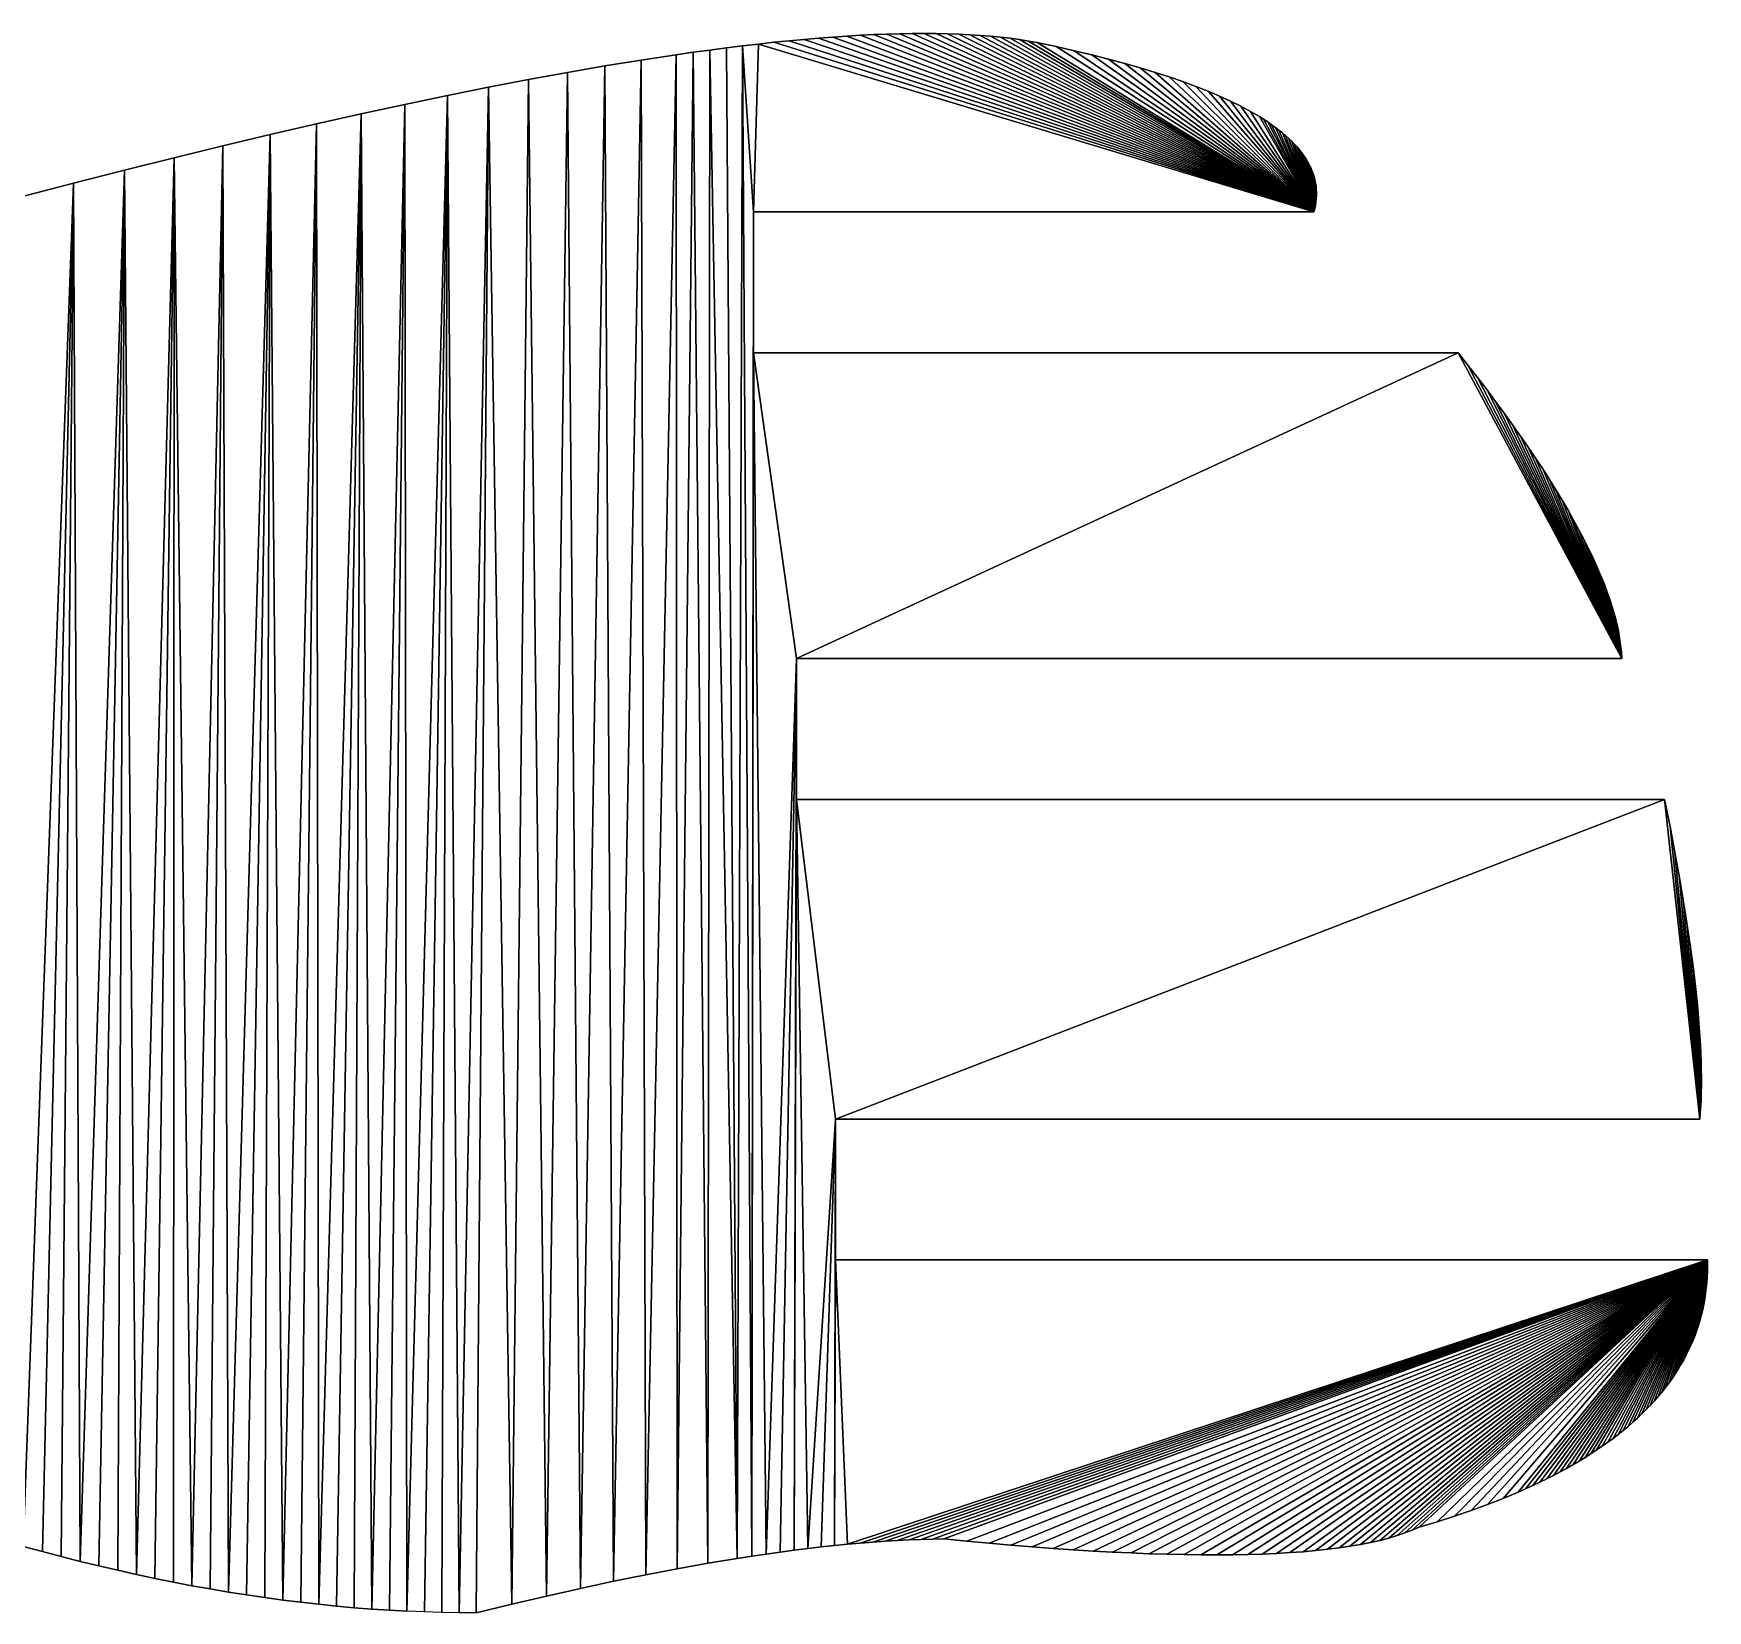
# Model space of a CAD drawing. Extents: x 10 to 917, y 10 to 841.
# Drawn here: x 310 to 385.3, y 140.1 to 211.1 of the extents above; entities that cross this region are included whole.
import ezdxf

# ---------------------------------------------------------------- set-up
doc = ezdxf.new("R2010")
doc.units = 0
doc.header["$MEASUREMENT"] = 0
doc.layers.get('0').update_dxf_attribs({"linetype": 'CONTINUOUS'})

msp = doc.modelspace()

# ---------------------------------------------------------------- linework, layer by layer
for p, q in [((348.965, 211.095), (348.391, 211.079)), ((349.525, 211.105), (348.965, 211.095)), ((350.071, 211.107), (349.525, 211.105)), ((350.604, 211.103), (350.071, 211.107)), ((351.122, 211.093), (350.604, 211.103)), ((351.627, 211.076), (351.122, 211.093)), ((340.422, 210.363), (339.668, 210.26)), ((341.163, 210.46), (340.422, 210.363)), ((341.889, 210.549), (341.163, 210.46)), ((342.602, 210.632), (341.889, 210.549)), ((343.301, 210.709), (342.602, 210.632)), ((343.986, 210.778), (343.301, 210.709)), ((344.657, 210.841), (343.986, 210.778)), ((345.314, 210.898), (344.657, 210.841)), ((345.957, 210.947), (345.314, 210.898)), ((346.586, 210.99), (345.957, 210.947)), ((347.202, 211.026), (346.586, 210.99)), ((347.804, 211.056), (347.202, 211.026)), ((348.391, 211.079), (347.804, 211.056)), ((352.117, 211.052), (351.627, 211.076)), ((352.594, 211.021), (352.117, 211.052)), ((353.057, 210.984), (352.594, 211.021)), ((353.506, 210.94), (353.057, 210.984)), ((353.941, 210.889), (353.506, 210.94)), ((354.362, 210.832), (353.941, 210.889)), ((354.77, 210.768), (354.362, 210.832)), ((355.163, 210.697), (354.77, 210.768)), ((356.009, 210.517), (355.163, 210.697)), ((356.826, 210.333), (356.009, 210.517)), ((357.613, 210.145), (356.826, 210.333)), ((335.688, 209.644), (333.999, 209.351)), ((337.321, 209.911), (335.688, 209.644)), ((338.9, 210.15), (337.321, 209.911)), ((339.668, 210.26), (338.9, 210.15)), ((358.371, 209.954), (357.613, 210.145)), ((359.099, 209.758), (358.371, 209.954)), ((359.797, 209.559), (359.099, 209.758)), ((332.254, 209.032), (330.454, 208.685)), ((333.999, 209.351), (332.254, 209.032)), ((360.467, 209.357), (359.797, 209.559)), ((361.106, 209.15), (360.467, 209.357)), ((361.717, 208.94), (361.106, 209.15)), ((362.298, 208.726), (361.717, 208.94)), ((328.599, 208.312), (326.687, 207.912)), ((330.454, 208.685), (328.599, 208.312)), ((362.849, 208.508), (362.298, 208.726)), ((363.371, 208.287), (362.849, 208.508)), ((363.863, 208.061), (363.371, 208.287)), ((324.721, 207.485), (322.699, 207.032)), ((326.687, 207.912), (324.721, 207.485)), ((364.326, 207.832), (363.863, 208.061)), ((364.76, 207.6), (364.326, 207.832)), ((365.164, 207.363), (364.76, 207.6)), ((365.355, 207.244), (365.164, 207.363)), ((322.699, 207.032), (320.621, 206.552)), ((365.538, 207.123), (365.355, 207.244)), ((365.715, 207.001), (365.538, 207.123)), ((365.883, 206.879), (365.715, 207.001)), ((366.045, 206.756), (365.883, 206.879)), ((366.199, 206.631), (366.045, 206.756)), ((366.346, 206.506), (366.199, 206.631)), ((318.488, 206.045), (316.299, 205.511)), ((320.621, 206.552), (318.488, 206.045)), ((366.485, 206.38), (366.346, 206.506)), ((366.617, 206.253), (366.485, 206.38)), ((366.742, 206.125), (366.617, 206.253)), ((366.859, 205.996), (366.742, 206.125)), ((366.969, 205.866), (366.859, 205.996)), ((367.072, 205.735), (366.969, 205.866)), ((316.299, 205.511), (314.055, 204.951)), ((367.167, 205.603), (367.072, 205.735)), ((367.255, 205.47), (367.167, 205.603)), ((367.335, 205.336), (367.255, 205.47)), ((367.408, 205.202), (367.335, 205.336)), ((367.474, 205.066), (367.408, 205.202)), ((367.532, 204.93), (367.474, 205.066)), ((311.755, 204.364), (309.4, 203.75)), ((314.055, 204.951), (311.755, 204.364)), ((367.583, 204.792), (367.532, 204.93)), ((367.627, 204.654), (367.583, 204.792)), ((367.663, 204.515), (367.627, 204.654)), ((367.692, 204.374), (367.663, 204.515)), ((367.713, 204.233), (367.692, 204.374)), ((367.71, 203.513), (367.726, 203.659)), ((367.727, 204.091), (367.713, 204.233)), ((367.726, 203.659), (367.734, 203.804)), ((367.734, 203.948), (367.727, 204.091)), ((367.734, 203.804), (367.734, 203.948)), ((342.385, 196.728), (342.385, 203.07)), ((342.385, 203.07), (367.62, 203.07)), ((367.62, 203.07), (367.658, 203.219)), ((367.658, 203.219), (367.688, 203.366)), ((367.688, 203.366), (367.71, 203.513)), ((374.112, 196.728), (342.385, 196.728)), ((374.555, 196.167), (374.112, 196.728)), ((374.984, 195.615), (374.555, 196.167)), ((375.399, 195.071), (374.984, 195.615)), ((375.801, 194.535), (375.399, 195.071)), ((376.189, 194.007), (375.801, 194.535)), ((376.563, 193.488), (376.189, 194.007)), ((376.923, 192.978), (376.563, 193.488)), ((377.27, 192.476), (376.923, 192.978)), ((377.603, 191.982), (377.27, 192.476)), ((377.923, 191.497), (377.603, 191.982)), ((378.228, 191.02), (377.923, 191.497)), ((378.52, 190.552), (378.228, 191.02)), ((378.798, 190.092), (378.52, 190.552)), ((379.063, 189.64), (378.798, 190.092)), ((379.314, 189.197), (379.063, 189.64)), ((379.551, 188.763), (379.314, 189.197)), ((379.774, 188.337), (379.551, 188.763)), ((379.984, 187.919), (379.774, 188.337)), ((380.18, 187.509), (379.984, 187.919)), ((380.362, 187.108), (380.18, 187.509)), ((380.531, 186.716), (380.362, 187.108)), ((380.686, 186.332), (380.531, 186.716)), ((380.827, 185.956), (380.686, 186.332)), ((380.955, 185.589), (380.827, 185.956)), ((381.068, 185.23), (380.955, 185.589)), ((381.169, 184.88), (381.068, 185.23)), ((381.255, 184.538), (381.169, 184.88)), ((381.328, 184.204), (381.255, 184.538)), ((381.386, 183.879), (381.328, 184.204)), ((381.432, 183.563), (381.386, 183.879)), ((381.463, 183.254), (381.432, 183.563)), ((381.481, 182.955), (381.463, 183.254)), ((344.32, 176.613), (344.32, 182.955)), ((344.32, 182.955), (381.481, 182.955)), ((383.411, 176.613), (344.32, 176.613)), ((383.654, 175.395), (383.411, 176.613)), ((383.877, 174.219), (383.654, 175.395)), ((384.081, 173.086), (383.877, 174.219)), ((384.266, 171.995), (384.081, 173.086)), ((384.432, 170.947), (384.266, 171.995)), ((384.579, 169.941), (384.432, 170.947)), ((384.706, 168.977), (384.579, 169.941)), ((384.815, 168.056), (384.706, 168.977)), ((384.904, 167.178), (384.815, 168.056)), ((384.974, 166.342), (384.904, 167.178)), ((385.024, 165.548), (384.974, 166.342)), ((385.056, 164.797), (385.024, 165.548)), ((385.064, 164.437), (385.056, 164.797)), ((385.068, 164.088), (385.064, 164.437)), ((385.061, 163.422), (385.067, 163.749)), ((385.067, 163.749), (385.068, 164.088)), ((385.035, 162.798), (385.051, 163.104)), ((385.051, 163.104), (385.061, 163.422)), ((346.081, 155.875), (346.081, 162.217)), ((346.081, 162.217), (384.99, 162.216)), ((384.99, 162.216), (385.015, 162.502)), ((385.015, 162.502), (385.035, 162.798)), ((385.341, 155.875), (346.081, 155.875)), ((385.328, 155.114), (385.339, 155.366)), ((385.339, 155.366), (385.343, 155.62)), ((385.343, 155.62), (385.341, 155.875)), ((385.257, 154.372), (385.287, 154.617)), ((385.287, 154.617), (385.311, 154.865)), ((385.311, 154.865), (385.328, 155.114)), ((385.127, 153.649), (385.177, 153.888)), ((385.177, 153.888), (385.22, 154.129)), ((385.22, 154.129), (385.257, 154.372)), ((384.938, 152.946), (385.007, 153.179)), ((385.007, 153.179), (385.07, 153.413)), ((385.07, 153.413), (385.127, 153.649)), ((384.691, 152.263), (384.78, 152.488)), ((384.78, 152.488), (384.862, 152.716)), ((384.862, 152.716), (384.938, 152.946)), ((384.27, 151.381), (384.385, 151.598)), ((384.385, 151.598), (384.493, 151.817)), ((384.493, 151.817), (384.595, 152.039)), ((384.595, 152.039), (384.691, 152.263)), ((383.886, 150.742), (384.02, 150.953)), ((384.02, 150.953), (384.148, 151.166)), ((384.148, 151.166), (384.27, 151.381)), ((383.283, 149.921), (383.443, 150.123)), ((383.443, 150.123), (383.597, 150.328)), ((383.597, 150.328), (383.745, 150.534)), ((383.745, 150.534), (383.886, 150.742)), ((382.575, 149.135), (382.762, 149.328)), ((382.762, 149.328), (382.942, 149.524)), ((382.942, 149.524), (383.116, 149.721)), ((383.116, 149.721), (383.283, 149.921)), ((381.764, 148.382), (381.977, 148.567)), ((381.977, 148.567), (382.183, 148.754)), ((382.183, 148.754), (382.382, 148.943)), ((382.382, 148.943), (382.575, 149.135)), ((380.848, 147.665), (381.087, 147.841)), ((381.087, 147.841), (381.319, 148.019)), ((381.319, 148.019), (381.545, 148.2)), ((381.545, 148.2), (381.764, 148.382)), ((379.828, 146.982), (380.093, 147.149)), ((380.093, 147.149), (380.351, 147.319)), ((380.351, 147.319), (380.603, 147.491)), ((380.603, 147.491), (380.848, 147.665)), ((378.407, 146.176), (378.704, 146.333)), ((378.704, 146.333), (378.995, 146.492)), ((378.995, 146.492), (379.279, 146.653)), ((379.279, 146.653), (379.557, 146.816)), ((379.557, 146.816), (379.828, 146.982)), ((376.823, 145.425), (377.153, 145.571)), ((377.153, 145.571), (377.476, 145.719)), ((377.476, 145.719), (377.793, 145.869)), ((377.793, 145.869), (378.103, 146.022)), ((378.103, 146.022), (378.407, 146.176)), ((374.707, 144.594), (375.439, 144.862)), ((375.439, 144.862), (376.144, 145.139)), ((376.144, 145.139), (376.823, 145.425)), ((372.357, 143.841), (373.167, 144.083)), ((373.167, 144.083), (373.95, 144.334)), ((373.95, 144.334), (374.707, 144.594)), ((348.31, 143.21), (348.858, 143.243)), ((348.858, 143.243), (349.396, 143.27)), ((349.396, 143.27), (349.924, 143.291)), ((349.924, 143.291), (350.443, 143.306)), ((350.443, 143.306), (350.952, 143.315)), ((350.952, 143.315), (351.982, 143.214)), ((370.161, 143.154), (370.586, 143.25)), ((370.586, 143.25), (370.987, 143.353)), ((370.987, 143.353), (371.364, 143.464)), ((371.364, 143.464), (371.719, 143.582)), ((371.719, 143.582), (372.05, 143.708)), ((372.05, 143.708), (372.357, 143.841)), ((309.5, 142.979), (310.357, 142.744)), ((310.357, 142.744), (311.21, 142.519)), ((311.21, 142.519), (312.061, 142.303)), ((341.653, 142.437), (342.306, 142.538)), ((342.306, 142.538), (342.95, 142.633)), ((342.95, 142.633), (343.584, 142.722)), ((343.584, 142.722), (344.208, 142.805)), ((344.208, 142.805), (344.823, 142.881)), ((344.823, 142.881), (345.428, 142.951)), ((345.428, 142.951), (346.024, 143.015)), ((346.024, 143.015), (346.61, 143.073)), ((346.61, 143.073), (347.186, 143.125)), ((347.186, 143.125), (347.753, 143.171)), ((347.753, 143.171), (348.31, 143.21)), ((351.982, 143.214), (352.989, 143.121)), ((352.989, 143.121), (353.973, 143.036)), ((353.973, 143.036), (354.933, 142.958)), ((354.933, 142.958), (355.87, 142.888)), ((355.87, 142.888), (356.783, 142.825)), ((356.783, 142.825), (357.674, 142.77)), ((357.674, 142.77), (358.541, 142.722)), ((358.541, 142.722), (359.384, 142.682)), ((359.384, 142.682), (360.205, 142.65)), ((360.205, 142.65), (361.002, 142.625)), ((361.002, 142.625), (361.775, 142.607)), ((361.775, 142.607), (362.526, 142.597)), ((362.526, 142.597), (363.253, 142.595)), ((363.253, 142.595), (363.957, 142.6)), ((363.957, 142.6), (364.637, 142.613)), ((364.637, 142.613), (365.295, 142.633)), ((365.295, 142.633), (365.929, 142.661)), ((365.929, 142.661), (366.539, 142.696)), ((366.539, 142.696), (367.127, 142.739)), ((367.127, 142.739), (367.691, 142.789)), ((367.691, 142.789), (368.232, 142.847)), ((368.232, 142.847), (368.749, 142.913)), ((368.749, 142.913), (369.243, 142.986)), ((369.243, 142.986), (369.714, 143.066)), ((369.714, 143.066), (370.161, 143.154)), ((312.061, 142.303), (312.907, 142.096)), ((312.907, 142.096), (313.751, 141.9)), ((313.751, 141.9), (314.591, 141.713)), ((337.533, 141.701), (338.945, 141.971)), ((338.945, 141.971), (340.318, 142.216)), ((340.318, 142.216), (341.653, 142.437)), ((314.591, 141.713), (315.427, 141.535)), ((315.427, 141.535), (316.26, 141.367)), ((316.26, 141.367), (317.09, 141.209)), ((317.09, 141.209), (317.916, 141.06)), ((317.916, 141.06), (318.739, 140.921)), ((333.067, 140.743), (334.594, 141.087)), ((334.594, 141.087), (336.083, 141.406)), ((336.083, 141.406), (337.533, 141.701)), ((318.739, 140.921), (319.558, 140.791)), ((319.558, 140.791), (320.374, 140.671)), ((320.374, 140.671), (321.187, 140.561)), ((321.187, 140.561), (321.996, 140.46)), ((321.996, 140.46), (322.801, 140.369)), ((322.801, 140.369), (323.604, 140.288)), ((323.604, 140.288), (324.402, 140.216)), ((329.898, 139.98), (331.502, 140.374)), ((331.502, 140.374), (333.067, 140.743)), ((324.402, 140.216), (325.198, 140.153)), ((325.198, 140.153), (325.99, 140.1)), ((325.99, 140.1), (326.778, 140.057))]:
    msp.add_line(p, q)

# ---------------------------------------------------------------- meshes
mesh = msp.add_polyface()
corners = [(342.385, 203.07), (341.889, 210.549), (342.602, 210.632), (367.62, 203.07), (343.301, 210.709), (343.986, 210.778), (344.657, 210.841), (345.314, 210.898), (345.957, 210.947), (346.586, 210.99), (347.202, 211.026), (347.804, 211.056), (348.391, 211.079), (348.965, 211.095), (349.525, 211.105), (350.071, 211.107), (350.604, 211.103), (351.122, 211.093), (351.627, 211.076), (352.117, 211.052), (352.594, 211.021), (353.057, 210.984), (353.506, 210.94), (353.941, 210.889), (354.362, 210.832), (354.77, 210.768), (355.163, 210.697), (356.009, 210.517), (356.826, 210.333), (357.613, 210.145), (358.371, 209.954), (359.099, 209.758), (359.797, 209.559), (360.467, 209.357), (361.106, 209.15), (361.717, 208.94), (362.298, 208.726), (362.849, 208.508), (363.371, 208.287), (363.863, 208.061), (364.326, 207.832), (364.76, 207.6), (365.164, 207.363), (344.32, 182.955), (342.385, 196.728), (374.112, 196.728)]
mesh.append_faces([[corners[k] for k in face] for face in [(0, 2, 3)]], dxfattribs={"vtx0": -1, "vtx1": -1})
mesh.append_faces([[corners[k] for k in face] for face in [(0, 1, 2), (3, 2, 4), (3, 4, 5), (3, 5, 6), (3, 6, 7), (3, 7, 8), (3, 8, 9), (3, 9, 10), (3, 10, 11), (3, 11, 12), (3, 12, 13), (3, 13, 14), (3, 14, 15), (3, 15, 16), (3, 16, 17), (3, 17, 18), (3, 18, 19), (3, 19, 20), (3, 20, 21), (3, 21, 22), (3, 22, 23), (3, 23, 24), (3, 24, 25), (3, 25, 26), (3, 26, 27), (3, 27, 28), (3, 28, 29), (3, 29, 30), (3, 30, 31), (3, 31, 32), (3, 32, 33), (3, 33, 34), (3, 34, 35), (3, 35, 36), (3, 36, 37), (3, 37, 38), (3, 38, 39), (3, 39, 40), (3, 40, 41), (3, 41, 42), (43, 44, 45)]], dxfattribs={"vtx0": -1, "vtx2": -1})
mesh = msp.add_polyface()
corners = [(334.594, 141.087), (335.688, 209.644), (336.083, 141.406), (337.321, 209.911), (337.533, 141.701), (338.9, 210.15), (338.945, 141.971), (339.668, 210.26), (340.318, 142.216), (340.422, 210.363), (341.653, 142.437), (341.163, 210.46), (341.889, 210.549), (342.306, 142.538), (342.385, 203.07), (342.385, 196.728), (342.95, 142.633), (344.32, 182.955), (343.584, 142.722), (344.208, 142.805), (344.32, 176.613), (344.823, 142.881), (346.081, 162.217), (383.411, 176.613), (345.428, 142.951), (346.024, 143.015), (346.081, 155.875), (346.61, 143.073), (385.341, 155.875), (347.186, 143.125), (347.753, 143.171), (348.31, 143.21), (348.858, 143.243), (349.396, 143.27), (349.924, 143.291), (350.443, 143.306), (350.952, 143.315), (351.982, 143.214), (352.989, 143.121), (353.973, 143.036), (354.933, 142.958), (355.87, 142.888), (356.783, 142.825)]
mesh.append_faces([[corners[k] for k in face] for face in [(0, 1, 2), (2, 3, 4), (4, 5, 6), (6, 7, 8), (8, 9, 10), (10, 12, 13), (13, 15, 16), (15, 13, 14), (16, 17, 18), (18, 17, 19), (19, 20, 21), (20, 19, 17), (21, 22, 24), (24, 22, 25), (25, 26, 27), (26, 25, 22), (27, 28, 29), (29, 28, 30), (30, 28, 31), (31, 28, 32), (32, 28, 33), (33, 28, 34), (34, 28, 35), (35, 28, 36), (36, 28, 37), (37, 28, 38), (38, 28, 39), (39, 28, 40), (40, 28, 41), (41, 28, 42)]], dxfattribs={"vtx0": -1, "vtx1": -1})
mesh.append_faces([[corners[k] for k in face] for face in [(13, 12, 14), (16, 15, 17), (21, 20, 22)]], dxfattribs={"vtx0": -1, "vtx1": -1, "vtx2": -1})
mesh.append_faces([[corners[k] for k in face] for face in [(2, 1, 3), (4, 3, 5), (6, 5, 7), (8, 7, 9), (10, 9, 11), (10, 11, 12), (22, 20, 23), (27, 26, 28)]], dxfattribs={"vtx0": -1, "vtx2": -1})
mesh = msp.add_polyface()
corners = [(292.699, 149.167), (292.878, 199.953), (293.177, 149.121), (294.4, 200.223), (293.649, 149.093), (294.116, 149.081), (294.577, 149.087), (295.922, 200.505), (295.032, 149.11), (295.482, 149.15), (295.926, 149.207), (295.926, 173.977), (297.443, 200.798), (302.267, 173.977), (298.963, 201.103), (300.482, 201.42), (302.001, 201.748), (304.523, 202.442), (302.267, 146.799), (302.27, 146.188), (302.292, 146.011), (302.325, 145.846), (302.369, 145.694), (302.424, 145.556), (302.49, 145.43), (302.566, 145.318), (302.654, 145.218), (302.752, 145.131), (302.861, 145.058), (305.163, 144.299), (306.989, 203.109), (307.775, 143.478), (309.4, 203.75), (309.5, 142.979), (311.755, 204.364), (312.061, 142.303), (314.055, 204.951), (314.591, 141.713), (316.299, 205.511), (317.09, 141.209), (318.488, 206.045), (318.739, 140.921), (320.621, 206.552), (321.187, 140.561), (322.699, 207.032), (322.801, 140.369), (324.721, 207.485), (325.198, 140.153), (326.687, 207.912), (326.778, 140.057), (328.599, 208.312), (329.123, 139.985), (330.454, 208.685), (331.502, 140.374), (332.254, 209.032), (333.067, 140.743), (333.999, 209.351), (334.594, 141.087), (335.688, 209.644)]
mesh.append_faces([[corners[k] for k in face] for face in [(0, 1, 2), (2, 3, 4), (4, 3, 5), (5, 3, 6), (6, 7, 8), (8, 7, 9), (9, 7, 10), (10, 7, 11), (12, 11, 7), (11, 12, 13), (13, 17, 18), (19, 17, 20), (20, 17, 21), (21, 17, 22), (22, 17, 23), (23, 17, 24), (24, 17, 25), (25, 17, 26), (26, 17, 27), (27, 17, 28)]], dxfattribs={"vtx0": -1, "vtx1": -1})
mesh.append_faces([[corners[k] for k in face] for face in [(18, 17, 19)]], dxfattribs={"vtx0": -1, "vtx1": -1, "vtx2": -1})
mesh.append_faces([[corners[k] for k in face] for face in [(2, 1, 3), (6, 3, 7), (13, 12, 14), (13, 14, 15), (13, 15, 16), (13, 16, 17), (29, 17, 30), (31, 30, 32), (33, 32, 34), (35, 34, 36), (37, 36, 38), (39, 38, 40), (41, 40, 42), (43, 42, 44), (45, 44, 46), (47, 46, 48), (49, 48, 50), (51, 50, 52), (53, 52, 54), (55, 54, 56), (57, 56, 58)]], dxfattribs={"vtx0": -1, "vtx2": -1})
mesh = msp.add_polyface()
corners = [(302.267, 146.799), (302.258, 146.379), (302.257, 146.583), (302.27, 146.188), (302.861, 145.058), (304.523, 202.442), (302.981, 144.997), (303.111, 144.95), (303.252, 144.915), (303.405, 144.894), (304.286, 144.591), (305.163, 144.299), (306.989, 203.109), (306.037, 144.016), (306.908, 143.742), (307.775, 143.478), (309.4, 203.75), (308.639, 143.224), (309.5, 142.979), (311.755, 204.364), (310.357, 142.744), (311.21, 142.519), (312.061, 142.303), (314.055, 204.951), (312.907, 142.096), (313.751, 141.9), (314.591, 141.713), (316.299, 205.511), (315.427, 141.535), (316.26, 141.367), (317.09, 141.209), (318.488, 206.045), (317.916, 141.06), (318.739, 140.921), (320.621, 206.552), (319.558, 140.791), (320.374, 140.671), (321.187, 140.561), (322.699, 207.032), (321.996, 140.46), (322.801, 140.369), (324.721, 207.485), (323.604, 140.288), (324.402, 140.216), (325.198, 140.153), (326.687, 207.912), (325.99, 140.1), (326.778, 140.057), (328.599, 208.312), (327.563, 140.024), (328.345, 140), (329.123, 139.985), (330.454, 208.685), (329.898, 139.98), (331.502, 140.374), (332.254, 209.032), (333.067, 140.743), (333.999, 209.351), (334.594, 141.087)]
mesh.append_faces([[corners[k] for k in face] for face in [(0, 1, 2)]], dxfattribs={"vtx0": -1})
mesh.append_faces([[corners[k] for k in face] for face in [(1, 0, 3), (4, 5, 6), (6, 5, 7), (7, 5, 8), (8, 5, 9), (9, 5, 10), (10, 5, 11), (11, 12, 13), (13, 12, 14), (14, 12, 15), (15, 16, 17), (17, 16, 18), (18, 19, 20), (20, 19, 21), (21, 19, 22), (22, 23, 24), (24, 23, 25), (25, 23, 26), (26, 27, 28), (28, 27, 29), (29, 27, 30), (30, 31, 32), (32, 31, 33), (33, 34, 35), (35, 34, 36), (36, 34, 37), (37, 38, 39), (39, 38, 40), (40, 41, 42), (42, 41, 43), (43, 41, 44), (44, 45, 46), (46, 45, 47), (47, 48, 49), (49, 48, 50), (50, 48, 51), (51, 52, 53), (53, 52, 54), (54, 55, 56), (56, 57, 58)]], dxfattribs={"vtx0": -1, "vtx1": -1})
mesh = msp.add_polyface()
corners = [(367.62, 203.07), (365.164, 207.363), (365.355, 207.244), (365.538, 207.123), (365.715, 207.001), (365.883, 206.879), (366.045, 206.756), (366.199, 206.631), (366.346, 206.506), (366.485, 206.38), (366.617, 206.253), (366.742, 206.125), (366.859, 205.996), (366.969, 205.866), (367.072, 205.735), (367.167, 205.603), (367.255, 205.47), (367.335, 205.336), (367.408, 205.202), (367.474, 205.066), (367.532, 204.93), (367.583, 204.792), (367.627, 204.654), (367.658, 203.219), (367.663, 204.515), (367.688, 203.366), (367.692, 204.374), (367.71, 203.513), (367.713, 204.233), (367.726, 203.659), (367.727, 204.091), (367.734, 203.804), (367.734, 203.948), (381.481, 182.955), (374.112, 196.728), (374.555, 196.167), (374.984, 195.615), (375.399, 195.071), (375.801, 194.535), (376.189, 194.007), (376.563, 193.488), (376.923, 192.978), (377.27, 192.476), (377.603, 191.982), (377.923, 191.497), (378.228, 191.02)]
mesh.append_faces([[corners[k] for k in face] for face in [(31, 30, 32)]], dxfattribs={"vtx0": -1})
mesh.append_faces([[corners[k] for k in face] for face in [(0, 22, 23), (23, 24, 25), (25, 26, 27), (27, 28, 29), (29, 30, 31)]], dxfattribs={"vtx0": -1, "vtx1": -1})
mesh.append_faces([[corners[k] for k in face] for face in [(0, 1, 2), (0, 2, 3), (0, 3, 4), (0, 4, 5), (0, 5, 6), (0, 6, 7), (0, 7, 8), (0, 8, 9), (0, 9, 10), (0, 10, 11), (0, 11, 12), (0, 12, 13), (0, 13, 14), (0, 14, 15), (0, 15, 16), (0, 16, 17), (0, 17, 18), (0, 18, 19), (0, 19, 20), (0, 20, 21), (0, 21, 22), (23, 22, 24), (25, 24, 26), (27, 26, 28), (29, 28, 30), (33, 34, 35), (33, 35, 36), (33, 36, 37), (33, 37, 38), (33, 38, 39), (33, 39, 40), (33, 40, 41), (33, 41, 42), (33, 42, 43), (33, 43, 44), (33, 44, 45)]], dxfattribs={"vtx0": -1, "vtx2": -1})
mesh = msp.add_polyface()
corners = [(344.32, 182.955), (374.112, 196.728), (381.481, 182.955), (378.228, 191.02), (378.52, 190.552), (378.798, 190.092), (379.063, 189.64), (379.314, 189.197), (379.551, 188.763), (379.774, 188.337), (379.984, 187.919), (380.18, 187.509), (380.362, 187.108), (380.531, 186.716), (380.686, 186.332), (380.827, 185.956), (380.955, 185.589), (381.068, 185.23), (381.169, 184.88), (381.255, 184.538), (381.328, 184.204), (381.386, 183.879), (381.432, 183.563), (381.463, 183.254), (346.081, 162.217), (383.411, 176.613), (384.99, 162.216), (383.654, 175.395), (383.877, 174.219), (384.081, 173.086), (384.266, 171.995), (384.432, 170.947), (384.579, 169.941), (384.706, 168.977), (384.815, 168.056), (384.904, 167.178), (384.974, 166.342), (385.024, 165.548), (385.015, 162.502), (385.035, 162.798), (385.056, 164.797), (385.051, 163.104), (385.061, 163.422), (385.064, 164.437), (385.067, 163.749), (385.068, 164.088)]
mesh.append_faces([[corners[k] for k in face] for face in [(2, 22, 23), (44, 43, 45)]], dxfattribs={"vtx0": -1})
mesh.append_faces([[corners[k] for k in face] for face in [(0, 1, 2), (24, 25, 26), (26, 37, 38), (38, 37, 39), (39, 40, 41), (41, 40, 42), (42, 43, 44)]], dxfattribs={"vtx0": -1, "vtx1": -1})
mesh.append_faces([[corners[k] for k in face] for face in [(2, 3, 4), (2, 4, 5), (2, 5, 6), (2, 6, 7), (2, 7, 8), (2, 8, 9), (2, 9, 10), (2, 10, 11), (2, 11, 12), (2, 12, 13), (2, 13, 14), (2, 14, 15), (2, 15, 16), (2, 16, 17), (2, 17, 18), (2, 18, 19), (2, 19, 20), (2, 20, 21), (2, 21, 22), (26, 25, 27), (26, 27, 28), (26, 28, 29), (26, 29, 30), (26, 30, 31), (26, 31, 32), (26, 32, 33), (26, 33, 34), (26, 34, 35), (26, 35, 36), (26, 36, 37), (39, 37, 40), (42, 40, 43)]], dxfattribs={"vtx0": -1, "vtx2": -1})
mesh = msp.add_polyface()
corners = [(356.783, 142.825), (385.341, 155.875), (357.674, 142.77), (358.541, 142.722), (359.384, 142.682), (360.205, 142.65), (361.002, 142.625), (361.775, 142.607), (362.526, 142.597), (363.253, 142.595), (363.957, 142.6), (364.637, 142.613), (365.295, 142.633), (365.929, 142.661), (366.539, 142.696), (367.127, 142.739), (367.691, 142.789), (368.232, 142.847), (368.749, 142.913), (369.243, 142.986), (369.714, 143.066), (370.161, 143.154), (370.586, 143.25), (370.987, 143.353), (371.364, 143.464), (371.719, 143.582), (372.05, 143.708), (372.357, 143.841), (373.167, 144.083), (373.95, 144.334), (374.707, 144.594), (375.439, 144.862), (376.144, 145.139), (376.823, 145.425), (377.153, 145.571), (377.476, 145.719), (377.793, 145.869), (378.103, 146.022), (378.407, 146.176), (378.704, 146.333), (378.995, 146.492), (379.279, 146.653), (379.557, 146.816)]
mesh.append_faces([[corners[k] for k in face] for face in [(0, 1, 2), (2, 1, 3), (3, 1, 4), (4, 1, 5), (5, 1, 6), (6, 1, 7), (7, 1, 8), (8, 1, 9), (9, 1, 10), (10, 1, 11), (11, 1, 12), (12, 1, 13), (13, 1, 14), (14, 1, 15), (15, 1, 16), (16, 1, 17), (17, 1, 18), (18, 1, 19), (19, 1, 20), (20, 1, 21), (21, 1, 22), (22, 1, 23), (23, 1, 24), (24, 1, 25), (25, 1, 26), (26, 1, 27), (27, 1, 28), (28, 1, 29), (29, 1, 30), (30, 1, 31), (31, 1, 32), (32, 1, 33), (33, 1, 34), (34, 1, 35), (35, 1, 36), (36, 1, 37), (37, 1, 38), (38, 1, 39), (39, 1, 40), (40, 1, 41), (41, 1, 42)]], dxfattribs={"vtx0": -1, "vtx1": -1})
mesh = msp.add_polyface()
corners = [(379.557, 146.816), (385.341, 155.875), (379.828, 146.982), (380.093, 147.149), (380.351, 147.319), (380.603, 147.491), (380.848, 147.665), (381.087, 147.841), (381.319, 148.019), (381.545, 148.2), (381.764, 148.382), (381.977, 148.567), (382.183, 148.754), (382.382, 148.943), (382.575, 149.135), (382.762, 149.328), (382.942, 149.524), (383.116, 149.721), (383.283, 149.921), (383.443, 150.123), (383.597, 150.328), (383.745, 150.534), (383.886, 150.742), (384.02, 150.953), (384.148, 151.166), (384.27, 151.381), (384.385, 151.598), (384.493, 151.817), (384.595, 152.039), (384.691, 152.263), (384.78, 152.488), (384.862, 152.716), (384.938, 152.946), (385.007, 153.179), (385.07, 153.413), (385.127, 153.649), (385.177, 153.888), (385.22, 154.129), (385.257, 154.372), (385.287, 154.617), (385.311, 154.865), (385.328, 155.114), (385.339, 155.366), (385.343, 155.62)]
mesh.append_faces([[corners[k] for k in face] for face in [(42, 1, 43)]], dxfattribs={"vtx0": -1})
mesh.append_faces([[corners[k] for k in face] for face in [(0, 1, 2), (2, 1, 3), (3, 1, 4), (4, 1, 5), (5, 1, 6), (6, 1, 7), (7, 1, 8), (8, 1, 9), (9, 1, 10), (10, 1, 11), (11, 1, 12), (12, 1, 13), (13, 1, 14), (14, 1, 15), (15, 1, 16), (16, 1, 17), (17, 1, 18), (18, 1, 19), (19, 1, 20), (20, 1, 21), (21, 1, 22), (22, 1, 23), (23, 1, 24), (24, 1, 25), (25, 1, 26), (26, 1, 27), (27, 1, 28), (28, 1, 29), (29, 1, 30), (30, 1, 31), (31, 1, 32), (32, 1, 33), (33, 1, 34), (34, 1, 35), (35, 1, 36), (36, 1, 37), (37, 1, 38), (38, 1, 39), (39, 1, 40), (40, 1, 41), (41, 1, 42)]], dxfattribs={"vtx0": -1, "vtx1": -1})

doc.saveas('drawing.dxf')
